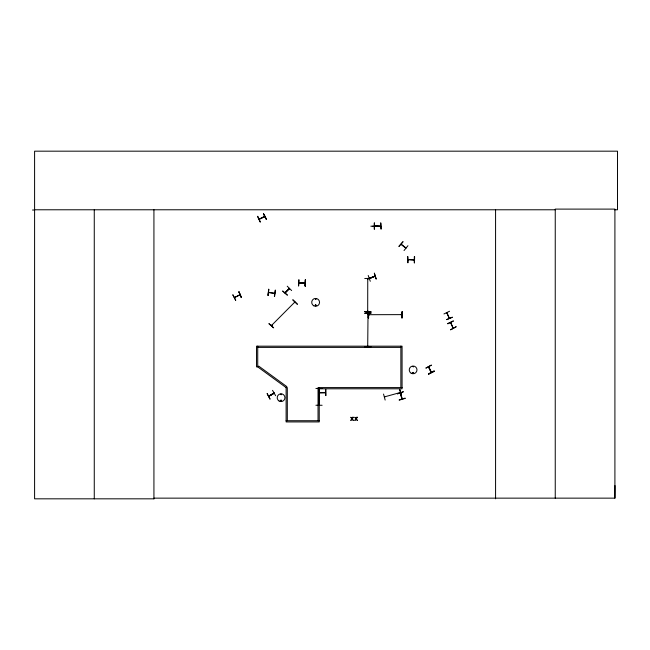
<?xml version="1.0" encoding="UTF-8"?>
<svg xmlns="http://www.w3.org/2000/svg" width="650" height="650" viewBox="0 0 650 650"><rect width="100%" height="100%" fill="white"/><g stroke="black" fill="none" stroke-linecap="round" stroke-linejoin="round"><path stroke-width="0.97" d="M374.205 229.158L374.238 222.942M374.465 222.942L374.522 229.158M380.681 226.184L374.603 225.94M614.461 209.779L617.5 209.779L617.5 151.174L34.596 151.174L34.596 498.826L154.018 498.826L153.936 498.144L614.908 498.144L614.997 485.574M370.825 226.184L380.461 226.289M428.561 366.974L431.21 372.45L428.537 366.836M450.523 322.562L453.139 328.201L450.759 322.473M407.859 262.722L407.753 256.506L407.94 262.73M408.704 259.748L408.037 259.48L414.099 259.943M413.506 259.935L414.229 259.667M414.237 262.876L414.302 256.669M414.473 262.884L414.619 256.677M264.062 216.645C269.807 214.183 248.398 224.299 264.818 216.604M400.424 392.486L384.41 396.898L384.792 397.053M367.681 346.214L367.721 346.645M280.711 400.489C281.637 402.09 281.279 398.97 280.702 400.798M281.613 400.733C280.459 398.409 280.499 402.773 281.613 400.441M315.957 299.211L315.331 298.959L315.892 299.284M316.209 305.411C315.169 303.249 314.852 306.906 316.111 305.533M413.449 366.754L412.823 366.494L413.384 366.819M412.75 372.791C414.302 371.67 412.417 374.278 413.018 372.434M413.676 372.791C411.385 374.392 414.148 370.671 413.262 373.336M268.052 295.482L268.873 289.323M274.682 293.41L268.588 292.581L269.246 292.394M274.072 293.256L274.723 293.126M274.625 293.337L268.564 292.305M274.381 296.327L275.202 290.168M274.609 296.359L275.454 290.201M375.074 276.144L369.346 278.184M269.262 396.029L268.71 396.061L269.401 395.891M273.471 393.274C276.526 392.486 260.674 400.636 274.137 393.161M274.064 393.209L268.759 396.281M406.014 248.007L401.261 244.213M400.254 393.096L401.968 399.002M402.269 398.897L401.773 398.328M367.754 278.484L368.006 279.037M367.705 346.734L368.03 313.641M368.006 314.072L367.998 313.641M367.998 346.637L367.998 346.206M319.183 405.169L318.882 388.643M285.017 292.809L285.358 292.362M289.323 288.34L289.047 289.031M271.57 325.772L271.863 325.122L271.383 325.609M294.986 302.356L294.686 302.664M369.306 278.468L374.985 276.144M431.429 372.271L428.732 366.746M369.354 314.941L368.696 314.941M401.944 314.909L401.269 314.949L401.814 314.941M298.902 282.864L299.553 283.124M304.428 282.864L305.118 282.864L298.967 282.864L305.118 283.148L299.008 283.278L304.988 283.14M285.058 292.736L289.534 288.527M289.437 288.624L285.212 292.971M272.017 325.358L271.424 325.536M294.483 302.469L294.897 302.096M402.228 398.856L400.498 392.957M402.935 241.751L398.881 246.464L403 241.8M404.04 250.534L407.94 245.708M324.951 392.389L325.577 392.389M325.447 392.665L319.386 392.673L325.585 392.665M401.936 314.697L401.383 314.949M408.086 259.512L414.107 259.626M285.066 292.768L289.193 288.381M287.332 295.043L282.62 290.981L287.276 295.1M291.647 290.566L287.227 286.195M269.002 323.749L273.666 327.868L269.027 323.733M292.768 299.983L297.245 304.289M367.973 279.102L367.754 278.541L367.689 311.61M367.965 311.675L367.965 311.114M294.759 302.136L271.424 325.569L271.976 325.349M315.421 304.891C315.25 306.881 316.574 303.908 315.266 305.354M280.898 394.16L281.158 394.786L281.068 394.119M259.171 218.904L259.691 218.693M240.061 294.929L234.455 297.505M274.016 392.957L273.674 393.486M268.71 396.061L273.926 392.982M269.977 399.043L267.101 393.534L270.002 399.027M275.641 395.728L272.537 390.349M443.966 313.95L449.564 311.244M446.704 312.796L449.239 318.183M446.68 319.646L452.4 317.2L446.648 319.564M447.817 323.854L453.391 321.1M447.679 323.562L453.286 320.889M431.299 365.17L425.831 368.127L431.291 365.146M428.537 373.815L434.151 371.142M428.642 374.026L434.249 371.345M260.349 221.934L257.798 216.271M266.37 219.115L263.421 213.639L266.338 219.131M239.899 294.694L234.569 297.529M235.722 300.227L232.806 294.734L235.649 300.259M375.099 276.38L369.395 278.46M368.209 275.446L370.289 281.296M264.607 216.369L259.22 219.156M383.549 394.071L385.158 400.075M401.44 395.314L399.677 389.358L401.424 395.314M400.384 393.575L400.546 393.031L401.936 398.873M405.129 398.117L399.181 399.904M399.246 400.124L405.21 398.385M319.491 392.389L320.117 392.632M405.803 248.137L401.091 244.432M364.756 278.484L370.963 278.371M370.971 312.041L364.756 311.764L370.971 312.065M364.756 311.805L370.971 311.805M370.963 313.17L364.756 313.527L370.963 313.146M369.306 314.689L368.745 314.697L401.806 314.632M401.871 314.697L401.318 314.917M368.314 311.699L368.355 317.915L368.656 311.699M364.756 346.791L370.971 346.84M325.561 389.391L325.683 395.598M325.512 392.6L319.467 392.706M315.9 388.44L322.116 388.554M315.908 405.243L322.116 405.267M32.5 210.023L34.596 210.015M34.596 209.779L555.246 209.779M257.733 347.384L400.863 347.384M402.074 387.595L318.037 387.595L318.037 420.721M319.239 388.798L402.074 388.798L402.074 346.174L256.531 346.174L256.531 366.884L257.733 366.884L257.733 346.174M286.114 420.721L319.239 420.721M374.603 226.159L380.754 226.249M372.304 226.297L378.121 226.354M414.229 259.878L408.013 259.732M446.875 312.577L449.353 318.273M367.729 311.659L367.746 311.114M367.754 314.202L367.754 313.576M292.988 299.764L297.408 304.127M263.494 213.598L266.134 219.229M257.506 216.409L260.146 222.032M238.794 291.923L241.386 297.57M401.96 311.699L402.049 317.907M368.574 311.699L368.615 317.915M368.339 311.699L368.379 317.915M325.877 389.382L325.91 395.598M319.256 389.423L319.296 395.639M614.908 498.144L614.908 209.105L555.246 209.105L555.246 498.144M495.576 209.779L495.576 498.826M400.863 346.174L400.863 387.595M319.239 387.595L319.239 421.931L286.114 421.931L286.114 387.595L286.821 386.612L258.724 366.113L258.009 367.088L286.114 387.595L287.316 387.595L287.316 420.721M305.427 279.866L305.427 286.073M305.199 279.866L305.199 286.073M153.928 209.779L153.928 498.826M94.266 209.779L94.266 498.826M380.778 222.966L381.079 229.182L380.762 222.966M268.645 289.291L268.133 295.49L268.613 289.291M352.869 417.219L352.072 418.511L350.789 417.219L351.804 418.86L350.756 420.501L352.048 419.185L353.348 420.501L352.316 418.836L353.34 417.219L352.869 417.219M356.899 417.219L356.102 418.511L354.819 417.219L355.834 418.86L354.794 420.501L356.078 419.185L357.378 420.501L356.346 418.836L357.37 417.219L356.899 417.219M456.097 326.779L450.637 329.769L456.097 326.779M434.111 371.061L428.651 374.051L434.111 371.061M239.029 291.817L241.361 297.586L239.029 291.817M374.368 273.203L376.212 279.142L374.343 273.211M403.284 391.812L397.418 393.859L403.276 391.787M402.269 311.699L401.96 317.907L402.269 311.699M319.345 389.423L319.036 395.639L319.345 389.423M298.902 279.866L298.586 286.073L298.886 279.866M305.459 279.866L305.126 286.073L305.459 279.866M313.666 305.752A3.933 3.933 0 0 0 319.556 302.348A3.933 3.933 0 0 0 313.666 298.951A3.933 3.933 0 0 0 313.666 305.752M411.182 373.246A3.876 3.876 0 0 0 416.991 369.891A3.876 3.876 0 0 0 411.182 366.535A3.876 3.876 0 0 0 411.182 373.246M279.134 401.042A3.876 3.876 0 0 0 284.944 397.686A3.876 3.876 0 0 0 279.134 394.322A3.876 3.876 0 0 0 279.134 401.042"/></g></svg>
